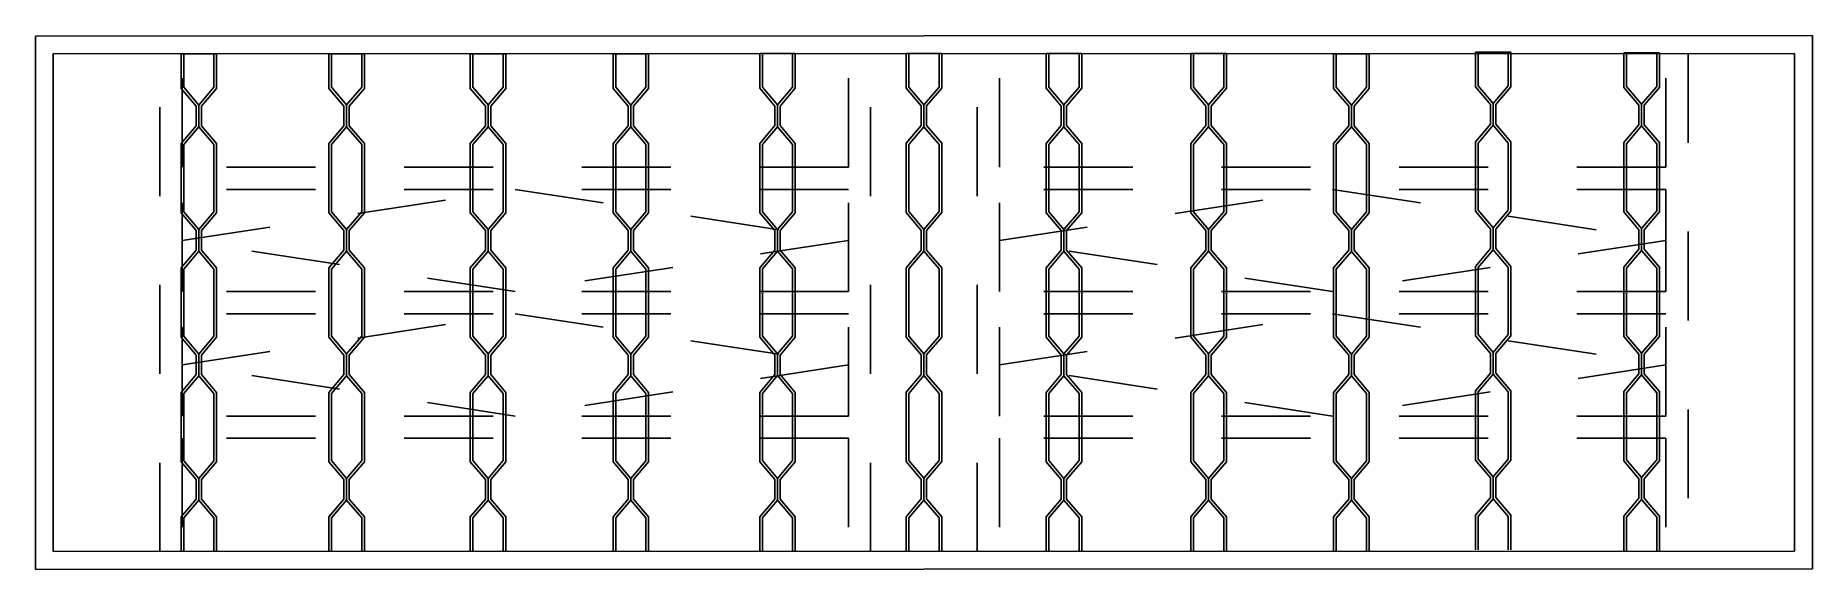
# Model space of a CAD drawing. Header units: millimetres. Extents: x 341.74 to 343.74, y 1312.05 to 1312.66.
import ezdxf

# ---------------------------------------------------------------- set-up
doc = ezdxf.new("R2010")
doc.units = ezdxf.units.MM
doc.header["$LTSCALE"] = 0.5
doc.linetypes.add('HIDDEN2', pattern=[0.1875, 0.125, -0.0625])
doc.layers.add('Gravia_Janelas', color=1, linetype='Continuous')
doc.layers.add('Gravia_Janelas_hidden2', color=1, linetype='HIDDEN2')

msp = doc.modelspace()

# ---------------------------------------------------------------- linework, layer by layer
at = {"layer": 'Gravia_Janelas', "color": 2}
for p, q in [((341.7376, 1312.6546), (343.7376, 1312.6551)), ((341.7376, 1312.0546), (341.7376, 1312.6546)), ((343.7376, 1312.6551), (343.7376, 1312.0551)), ((343.7376, 1312.0551), (341.7376, 1312.0546))]:
    msp.add_line(p, q, dxfattribs=at)
at = {"layer": 'Gravia_Janelas'}
for p, q in [((341.7576, 1312.6346), (343.7176, 1312.6351)), ((341.7576, 1312.0746), (341.7576, 1312.6346)), ((341.9014, 1312.6347), (341.9414, 1312.6347)), ((341.9014, 1312.6347), (341.9014, 1312.5957)), ((341.9044, 1312.6347), (341.9044, 1312.5969)), ((341.9384, 1312.6347), (341.9384, 1312.5969)), ((341.9414, 1312.6347), (341.9414, 1312.5957)), ((342.0678, 1312.6347), (342.1078, 1312.6347)), ((342.0678, 1312.6347), (342.0678, 1312.5957)), ((342.0708, 1312.6347), (342.0708, 1312.597)), ((342.1048, 1312.6347), (342.1048, 1312.597)), ((342.1078, 1312.6347), (342.1078, 1312.5957)), ((342.227, 1312.6347), (342.267, 1312.6347)), ((342.227, 1312.6347), (342.227, 1312.5957)), ((342.23, 1312.6347), (342.23, 1312.597)), ((342.264, 1312.6347), (342.264, 1312.597)), ((342.267, 1312.6347), (342.267, 1312.5957)), ((342.3877, 1312.6347), (342.4277, 1312.6347)), ((342.3877, 1312.6347), (342.3877, 1312.5957)), ((342.3907, 1312.6347), (342.3907, 1312.5969)), ((342.4247, 1312.6347), (342.4247, 1312.5969)), ((342.4277, 1312.6347), (342.4277, 1312.5957)), ((342.5527, 1312.6348), (342.5927, 1312.6348)), ((342.5527, 1312.6348), (342.5527, 1312.5958)), ((342.5557, 1312.6348), (342.5557, 1312.597)), ((342.5897, 1312.6348), (342.5897, 1312.597)), ((342.5927, 1312.6348), (342.5927, 1312.5958)), ((342.7176, 1312.6349), (342.7576, 1312.6349)), ((342.7176, 1312.6349), (342.7176, 1312.5959)), ((342.7206, 1312.6349), (342.7206, 1312.5971)), ((342.7546, 1312.6349), (342.7546, 1312.5971)), ((342.7576, 1312.6349), (342.7576, 1312.5959)), ((342.8752, 1312.6348), (342.9152, 1312.6348)), ((342.8752, 1312.6348), (342.8752, 1312.5958)), ((342.8782, 1312.6348), (342.8782, 1312.597)), ((342.9122, 1312.6348), (342.9122, 1312.597)), ((342.9152, 1312.6348), (342.9152, 1312.5958)), ((343.038, 1312.6348), (343.078, 1312.6348)), ((343.038, 1312.6348), (343.038, 1312.5958)), ((343.041, 1312.6348), (343.041, 1312.597)), ((343.075, 1312.6348), (343.075, 1312.597)), ((343.078, 1312.6348), (343.078, 1312.5958)), ((343.1987, 1312.6347), (343.2387, 1312.6347)), ((343.1987, 1312.6347), (343.1987, 1312.5957)), ((343.2017, 1312.6347), (343.2017, 1312.5969)), ((343.2357, 1312.6347), (343.2357, 1312.5969)), ((343.2387, 1312.6347), (343.2387, 1312.5957)), ((343.3583, 1312.6365), (343.3583, 1312.5975)), ((343.3583, 1312.6365), (343.3983, 1312.6365)), ((343.3613, 1312.6365), (343.3613, 1312.5987)), ((343.3953, 1312.6365), (343.3953, 1312.5987)), ((343.3983, 1312.6365), (343.3983, 1312.5975)), ((343.5253, 1312.6357), (343.5253, 1312.5967)), ((343.5253, 1312.6357), (343.5653, 1312.6357)), ((343.5283, 1312.6357), (343.5283, 1312.5979)), ((343.5623, 1312.6357), (343.5623, 1312.5979)), ((343.5653, 1312.6357), (343.5653, 1312.5967)), ((343.7176, 1312.6351), (343.7176, 1312.0751)), ((341.9014, 1312.5957), (341.9184, 1312.5757)), ((341.9044, 1312.5969), (341.9214, 1312.5769)), ((341.9384, 1312.5969), (341.9214, 1312.5769)), ((341.9414, 1312.5957), (341.9244, 1312.5757)), ((342.0678, 1312.5957), (342.0848, 1312.5757)), ((342.0708, 1312.597), (342.0878, 1312.577)), ((342.1048, 1312.597), (342.0878, 1312.577)), ((342.1078, 1312.5957), (342.0908, 1312.5757)), ((342.227, 1312.5957), (342.244, 1312.5757)), ((342.23, 1312.597), (342.247, 1312.577)), ((342.264, 1312.597), (342.247, 1312.577)), ((342.267, 1312.5957), (342.25, 1312.5757)), ((342.3877, 1312.5957), (342.4047, 1312.5757)), ((342.3907, 1312.5969), (342.4077, 1312.5769)), ((342.4247, 1312.5969), (342.4077, 1312.5769)), ((342.4277, 1312.5957), (342.4107, 1312.5757)), ((342.5527, 1312.5958), (342.5697, 1312.5758)), ((342.5557, 1312.597), (342.5727, 1312.577)), ((342.5897, 1312.597), (342.5727, 1312.577)), ((342.5927, 1312.5958), (342.5757, 1312.5758)), ((342.7176, 1312.5959), (342.7346, 1312.5759)), ((342.7206, 1312.5971), (342.7376, 1312.5771)), ((342.7546, 1312.5971), (342.7376, 1312.5771)), ((342.7576, 1312.5959), (342.7406, 1312.5759)), ((342.8752, 1312.5958), (342.8922, 1312.5758)), ((342.8782, 1312.597), (342.8952, 1312.577)), ((342.9122, 1312.597), (342.8952, 1312.577)), ((342.9152, 1312.5958), (342.8982, 1312.5758)), ((343.038, 1312.5958), (343.055, 1312.5758)), ((343.041, 1312.597), (343.058, 1312.577)), ((343.075, 1312.597), (343.058, 1312.577)), ((343.078, 1312.5958), (343.061, 1312.5758)), ((343.1987, 1312.5957), (343.2157, 1312.5757)), ((343.2017, 1312.5969), (343.2187, 1312.5769)), ((343.2357, 1312.5969), (343.2187, 1312.5769)), ((343.2387, 1312.5957), (343.2217, 1312.5757)), ((343.3583, 1312.5975), (343.3753, 1312.5775)), ((343.3613, 1312.5987), (343.3783, 1312.5787)), ((343.3953, 1312.5987), (343.3783, 1312.5787)), ((343.3983, 1312.5975), (343.3813, 1312.5775)), ((343.5253, 1312.5967), (343.5423, 1312.5767)), ((343.5283, 1312.5979), (343.5453, 1312.5779)), ((343.5623, 1312.5979), (343.5453, 1312.5779)), ((343.5653, 1312.5967), (343.5483, 1312.5767)), ((341.9184, 1312.5757), (341.9184, 1312.5647)), ((341.9184, 1312.5647), (341.9184, 1312.5537)), ((341.9214, 1312.5769), (341.9214, 1312.5647)), ((341.9214, 1312.5769), (341.9214, 1312.5647)), ((341.9214, 1312.5647), (341.9214, 1312.5525)), ((341.9214, 1312.5647), (341.9214, 1312.5525)), ((341.9244, 1312.5757), (341.9244, 1312.5647)), ((341.9244, 1312.5647), (341.9244, 1312.5537)), ((342.0848, 1312.5757), (342.0848, 1312.5647)), ((342.0848, 1312.5647), (342.0848, 1312.5537)), ((342.0878, 1312.577), (342.0878, 1312.5647)), ((342.0878, 1312.577), (342.0878, 1312.5647)), ((342.0878, 1312.5647), (342.0878, 1312.5525)), ((342.0878, 1312.5647), (342.0878, 1312.5525)), ((342.0908, 1312.5757), (342.0908, 1312.5647)), ((342.0908, 1312.5647), (342.0908, 1312.5537)), ((342.244, 1312.5757), (342.244, 1312.5647)), ((342.244, 1312.5647), (342.244, 1312.5537)), ((342.247, 1312.577), (342.247, 1312.5647)), ((342.247, 1312.577), (342.247, 1312.5647)), ((342.247, 1312.5647), (342.247, 1312.5525)), ((342.247, 1312.5647), (342.247, 1312.5525)), ((342.25, 1312.5757), (342.25, 1312.5647)), ((342.25, 1312.5647), (342.25, 1312.5537)), ((342.4047, 1312.5757), (342.4047, 1312.5647)), ((342.4047, 1312.5647), (342.4047, 1312.5537)), ((342.4077, 1312.5769), (342.4077, 1312.5647)), ((342.4077, 1312.5769), (342.4077, 1312.5647)), ((342.4077, 1312.5647), (342.4077, 1312.5525)), ((342.4077, 1312.5647), (342.4077, 1312.5525)), ((342.4107, 1312.5757), (342.4107, 1312.5647)), ((342.4107, 1312.5647), (342.4107, 1312.5537)), ((342.5697, 1312.5758), (342.5697, 1312.5648)), ((342.5697, 1312.5648), (342.5697, 1312.5538)), ((342.5727, 1312.577), (342.5727, 1312.5648)), ((342.5727, 1312.577), (342.5727, 1312.5648)), ((342.5727, 1312.5648), (342.5727, 1312.5526)), ((342.5727, 1312.5648), (342.5727, 1312.5526)), ((342.5757, 1312.5758), (342.5757, 1312.5648)), ((342.5757, 1312.5648), (342.5757, 1312.5538)), ((342.7346, 1312.5759), (342.7346, 1312.5649)), ((342.7346, 1312.5649), (342.7346, 1312.5539)), ((342.7376, 1312.5771), (342.7376, 1312.5649)), ((342.7376, 1312.5771), (342.7376, 1312.5649)), ((342.7376, 1312.5649), (342.7376, 1312.5526)), ((342.7376, 1312.5649), (342.7376, 1312.5526)), ((342.7406, 1312.5759), (342.7406, 1312.5649)), ((342.7406, 1312.5649), (342.7406, 1312.5539)), ((342.8922, 1312.5758), (342.8922, 1312.5648)), ((342.8922, 1312.5648), (342.8922, 1312.5538)), ((342.8952, 1312.577), (342.8952, 1312.5648)), ((342.8952, 1312.577), (342.8952, 1312.5648)), ((342.8952, 1312.5648), (342.8952, 1312.5525)), ((342.8952, 1312.5648), (342.8952, 1312.5525)), ((342.8982, 1312.5758), (342.8982, 1312.5648)), ((342.8982, 1312.5648), (342.8982, 1312.5538)), ((343.055, 1312.5758), (343.055, 1312.5648)), ((343.055, 1312.5648), (343.055, 1312.5538)), ((343.058, 1312.577), (343.058, 1312.5648)), ((343.058, 1312.577), (343.058, 1312.5648)), ((343.058, 1312.5648), (343.058, 1312.5525)), ((343.058, 1312.5648), (343.058, 1312.5525)), ((343.061, 1312.5758), (343.061, 1312.5648)), ((343.061, 1312.5648), (343.061, 1312.5538)), ((343.2157, 1312.5757), (343.2157, 1312.5647)), ((343.2157, 1312.5647), (343.2157, 1312.5537)), ((343.2187, 1312.5769), (343.2187, 1312.5647)), ((343.2187, 1312.5769), (343.2187, 1312.5647)), ((343.2187, 1312.5647), (343.2187, 1312.5524)), ((343.2187, 1312.5647), (343.2187, 1312.5524)), ((343.2217, 1312.5757), (343.2217, 1312.5647)), ((343.2217, 1312.5647), (343.2217, 1312.5537)), ((343.3753, 1312.5775), (343.3753, 1312.5665)), ((343.3753, 1312.5665), (343.3753, 1312.5555)), ((343.3783, 1312.5787), (343.3783, 1312.5665)), ((343.3783, 1312.5787), (343.3783, 1312.5665)), ((343.3783, 1312.5665), (343.3783, 1312.5542)), ((343.3783, 1312.5665), (343.3783, 1312.5542)), ((343.3813, 1312.5775), (343.3813, 1312.5665)), ((343.3813, 1312.5665), (343.3813, 1312.5555)), ((343.5423, 1312.5767), (343.5423, 1312.5657)), ((343.5423, 1312.5657), (343.5423, 1312.5547)), ((343.5453, 1312.5779), (343.5453, 1312.5657)), ((343.5453, 1312.5779), (343.5453, 1312.5657)), ((343.5453, 1312.5657), (343.5453, 1312.5534)), ((343.5453, 1312.5657), (343.5453, 1312.5534)), ((343.5483, 1312.5767), (343.5483, 1312.5657)), ((343.5483, 1312.5657), (343.5483, 1312.5547)), ((341.9014, 1312.5337), (341.9184, 1312.5537)), ((341.9044, 1312.5325), (341.9214, 1312.5525)), ((341.9384, 1312.5325), (341.9214, 1312.5525)), ((341.9414, 1312.5337), (341.9244, 1312.5537)), ((342.0678, 1312.5337), (342.0848, 1312.5537)), ((342.0708, 1312.5325), (342.0878, 1312.5525)), ((342.1048, 1312.5325), (342.0878, 1312.5525)), ((342.1078, 1312.5337), (342.0908, 1312.5537)), ((342.227, 1312.5337), (342.244, 1312.5537)), ((342.23, 1312.5325), (342.247, 1312.5525)), ((342.264, 1312.5325), (342.247, 1312.5525)), ((342.267, 1312.5337), (342.25, 1312.5537)), ((342.3877, 1312.5337), (342.4047, 1312.5537)), ((342.3907, 1312.5325), (342.4077, 1312.5525)), ((342.4247, 1312.5325), (342.4077, 1312.5525)), ((342.4277, 1312.5337), (342.4107, 1312.5537)), ((342.5527, 1312.5338), (342.5697, 1312.5538)), ((342.5557, 1312.5326), (342.5727, 1312.5526)), ((342.5897, 1312.5326), (342.5727, 1312.5526)), ((342.5927, 1312.5338), (342.5757, 1312.5538)), ((342.7176, 1312.5339), (342.7346, 1312.5539)), ((342.7206, 1312.5326), (342.7376, 1312.5526)), ((342.7546, 1312.5326), (342.7376, 1312.5526)), ((342.7576, 1312.5339), (342.7406, 1312.5539)), ((342.8752, 1312.5338), (342.8922, 1312.5538)), ((342.8782, 1312.5325), (342.8952, 1312.5525)), ((342.9122, 1312.5325), (342.8952, 1312.5525)), ((342.9152, 1312.5338), (342.8982, 1312.5538)), ((343.038, 1312.5338), (343.055, 1312.5538)), ((343.041, 1312.5325), (343.058, 1312.5525)), ((343.075, 1312.5325), (343.058, 1312.5525)), ((343.078, 1312.5338), (343.061, 1312.5538)), ((343.1987, 1312.5337), (343.2157, 1312.5537)), ((343.2017, 1312.5324), (343.2187, 1312.5524)), ((343.2357, 1312.5324), (343.2187, 1312.5524)), ((343.2387, 1312.5337), (343.2217, 1312.5537)), ((343.3583, 1312.5355), (343.3753, 1312.5555)), ((343.3613, 1312.5342), (343.3783, 1312.5542)), ((343.3953, 1312.5342), (343.3783, 1312.5542)), ((343.3983, 1312.5355), (343.3813, 1312.5555)), ((343.5253, 1312.5347), (343.5423, 1312.5547)), ((343.5283, 1312.5334), (343.5453, 1312.5534)), ((343.5623, 1312.5334), (343.5453, 1312.5534)), ((343.5653, 1312.5347), (343.5483, 1312.5547)), ((341.9014, 1312.5337), (341.9014, 1312.4557)), ((341.9044, 1312.5325), (341.9044, 1312.4569)), ((341.9384, 1312.5325), (341.9384, 1312.4569)), ((341.9414, 1312.5337), (341.9414, 1312.4557)), ((342.0678, 1312.5337), (342.0678, 1312.4557)), ((342.0708, 1312.5325), (342.0708, 1312.457)), ((342.1048, 1312.5325), (342.1048, 1312.457)), ((342.1078, 1312.5337), (342.1078, 1312.4557)), ((342.227, 1312.5337), (342.227, 1312.4557)), ((342.23, 1312.5325), (342.23, 1312.457)), ((342.264, 1312.5325), (342.264, 1312.457)), ((342.267, 1312.5337), (342.267, 1312.4557)), ((342.3877, 1312.5337), (342.3877, 1312.4557)), ((342.3907, 1312.5325), (342.3907, 1312.4569)), ((342.4247, 1312.5325), (342.4247, 1312.4569)), ((342.4277, 1312.5337), (342.4277, 1312.4557)), ((342.5527, 1312.5338), (342.5527, 1312.4558)), ((342.5557, 1312.5326), (342.5557, 1312.457)), ((342.5897, 1312.5326), (342.5897, 1312.457)), ((342.5927, 1312.5338), (342.5927, 1312.4558)), ((342.7176, 1312.5339), (342.7176, 1312.4559)), ((342.7206, 1312.5326), (342.7206, 1312.4571)), ((342.7546, 1312.5326), (342.7546, 1312.4571)), ((342.7576, 1312.5339), (342.7576, 1312.4559)), ((342.8752, 1312.5338), (342.8752, 1312.4558)), ((342.8782, 1312.5325), (342.8782, 1312.457)), ((342.9122, 1312.5325), (342.9122, 1312.457)), ((342.9152, 1312.5338), (342.9152, 1312.4558)), ((343.038, 1312.5338), (343.038, 1312.4558)), ((343.041, 1312.5325), (343.041, 1312.457)), ((343.075, 1312.5325), (343.075, 1312.457)), ((343.078, 1312.5338), (343.078, 1312.4558)), ((343.1987, 1312.5337), (343.1987, 1312.4557)), ((343.2017, 1312.5324), (343.2017, 1312.4569)), ((343.2357, 1312.5324), (343.2357, 1312.4569)), ((343.2387, 1312.5337), (343.2387, 1312.4557)), ((343.3583, 1312.5355), (343.3583, 1312.4575)), ((343.3613, 1312.5342), (343.3613, 1312.4587)), ((343.3953, 1312.5342), (343.3953, 1312.4587)), ((343.3983, 1312.5355), (343.3983, 1312.4575)), ((343.5253, 1312.5347), (343.5253, 1312.4567)), ((343.5283, 1312.5334), (343.5283, 1312.4579)), ((343.5623, 1312.5334), (343.5623, 1312.4579)), ((343.5653, 1312.5347), (343.5653, 1312.4567)), ((341.9014, 1312.4557), (341.9184, 1312.4357)), ((341.9044, 1312.4569), (341.9214, 1312.4369)), ((341.9384, 1312.4569), (341.9214, 1312.4369)), ((341.9414, 1312.4557), (341.9244, 1312.4357)), ((342.0678, 1312.4557), (342.0848, 1312.4357)), ((342.0708, 1312.457), (342.0878, 1312.437)), ((342.1048, 1312.457), (342.0878, 1312.437)), ((342.1078, 1312.4557), (342.0908, 1312.4357)), ((342.227, 1312.4557), (342.244, 1312.4357)), ((342.23, 1312.457), (342.247, 1312.437)), ((342.264, 1312.457), (342.247, 1312.437)), ((342.267, 1312.4557), (342.25, 1312.4357)), ((342.3877, 1312.4557), (342.4047, 1312.4357)), ((342.3907, 1312.4569), (342.4077, 1312.4369)), ((342.4247, 1312.4569), (342.4077, 1312.4369)), ((342.4277, 1312.4557), (342.4107, 1312.4357)), ((342.5527, 1312.4558), (342.5697, 1312.4358)), ((342.5557, 1312.457), (342.5727, 1312.437)), ((342.5897, 1312.457), (342.5727, 1312.437)), ((342.5927, 1312.4558), (342.5757, 1312.4358)), ((342.7176, 1312.4559), (342.7346, 1312.4359)), ((342.7206, 1312.4571), (342.7376, 1312.4371)), ((342.7546, 1312.4571), (342.7376, 1312.4371)), ((342.7576, 1312.4559), (342.7406, 1312.4359)), ((342.8752, 1312.4558), (342.8922, 1312.4358)), ((342.8782, 1312.457), (342.8952, 1312.437)), ((342.9122, 1312.457), (342.8952, 1312.437)), ((342.9152, 1312.4558), (342.8982, 1312.4358)), ((343.038, 1312.4558), (343.055, 1312.4358)), ((343.041, 1312.457), (343.058, 1312.437)), ((343.075, 1312.457), (343.058, 1312.437)), ((343.078, 1312.4558), (343.061, 1312.4358)), ((343.1987, 1312.4557), (343.2157, 1312.4357)), ((343.2017, 1312.4569), (343.2187, 1312.4369)), ((343.2357, 1312.4569), (343.2187, 1312.4369)), ((343.2387, 1312.4557), (343.2217, 1312.4357)), ((343.3583, 1312.4575), (343.3753, 1312.4375)), ((343.3613, 1312.4587), (343.3783, 1312.4387)), ((343.3953, 1312.4587), (343.3783, 1312.4387)), ((343.3983, 1312.4575), (343.3813, 1312.4375)), ((343.5253, 1312.4567), (343.5423, 1312.4367)), ((343.5283, 1312.4579), (343.5453, 1312.4379)), ((343.5623, 1312.4579), (343.5453, 1312.4379)), ((343.5653, 1312.4567), (343.5483, 1312.4367)), ((341.9184, 1312.4357), (341.9184, 1312.4247)), ((341.9184, 1312.4247), (341.9184, 1312.4137)), ((341.9214, 1312.4369), (341.9214, 1312.4247)), ((341.9214, 1312.4369), (341.9214, 1312.4247)), ((341.9214, 1312.4247), (341.9214, 1312.4125)), ((341.9214, 1312.4247), (341.9214, 1312.4125)), ((341.9244, 1312.4357), (341.9244, 1312.4247)), ((341.9244, 1312.4247), (341.9244, 1312.4137)), ((342.0848, 1312.4357), (342.0848, 1312.4247)), ((342.0848, 1312.4247), (342.0848, 1312.4137)), ((342.0878, 1312.437), (342.0878, 1312.4247)), ((342.0878, 1312.437), (342.0878, 1312.4247)), ((342.0878, 1312.4247), (342.0878, 1312.4125)), ((342.0878, 1312.4247), (342.0878, 1312.4125)), ((342.0908, 1312.4357), (342.0908, 1312.4247)), ((342.0908, 1312.4247), (342.0908, 1312.4137)), ((342.244, 1312.4357), (342.244, 1312.4247)), ((342.244, 1312.4247), (342.244, 1312.4137)), ((342.247, 1312.437), (342.247, 1312.4247)), ((342.247, 1312.437), (342.247, 1312.4247)), ((342.247, 1312.4247), (342.247, 1312.4125)), ((342.247, 1312.4247), (342.247, 1312.4125)), ((342.25, 1312.4357), (342.25, 1312.4247)), ((342.25, 1312.4247), (342.25, 1312.4137)), ((342.4047, 1312.4357), (342.4047, 1312.4247)), ((342.4047, 1312.4247), (342.4047, 1312.4137)), ((342.4077, 1312.4369), (342.4077, 1312.4247)), ((342.4077, 1312.4369), (342.4077, 1312.4247)), ((342.4077, 1312.4247), (342.4077, 1312.4125)), ((342.4077, 1312.4247), (342.4077, 1312.4125)), ((342.4107, 1312.4357), (342.4107, 1312.4247)), ((342.4107, 1312.4247), (342.4107, 1312.4137)), ((342.5697, 1312.4358), (342.5697, 1312.4248)), ((342.5697, 1312.4248), (342.5697, 1312.4138)), ((342.5727, 1312.437), (342.5727, 1312.4248)), ((342.5727, 1312.437), (342.5727, 1312.4248)), ((342.5727, 1312.4248), (342.5727, 1312.4126)), ((342.5727, 1312.4248), (342.5727, 1312.4126)), ((342.5757, 1312.4358), (342.5757, 1312.4248)), ((342.5757, 1312.4248), (342.5757, 1312.4138)), ((342.7346, 1312.4359), (342.7346, 1312.4249)), ((342.7346, 1312.4249), (342.7346, 1312.4139)), ((342.7376, 1312.4371), (342.7376, 1312.4249)), ((342.7376, 1312.4371), (342.7376, 1312.4249)), ((342.7376, 1312.4249), (342.7376, 1312.4126)), ((342.7376, 1312.4249), (342.7376, 1312.4126)), ((342.7406, 1312.4359), (342.7406, 1312.4249)), ((342.7406, 1312.4249), (342.7406, 1312.4139)), ((342.8922, 1312.4358), (342.8922, 1312.4248)), ((342.8922, 1312.4248), (342.8922, 1312.4138)), ((342.8952, 1312.437), (342.8952, 1312.4248)), ((342.8952, 1312.437), (342.8952, 1312.4248)), ((342.8952, 1312.4248), (342.8952, 1312.4125)), ((342.8952, 1312.4248), (342.8952, 1312.4125)), ((342.8982, 1312.4358), (342.8982, 1312.4248)), ((342.8982, 1312.4248), (342.8982, 1312.4138)), ((343.055, 1312.4358), (343.055, 1312.4248)), ((343.055, 1312.4248), (343.055, 1312.4138)), ((343.058, 1312.437), (343.058, 1312.4248)), ((343.058, 1312.437), (343.058, 1312.4248)), ((343.058, 1312.4248), (343.058, 1312.4125)), ((343.058, 1312.4248), (343.058, 1312.4125)), ((343.061, 1312.4358), (343.061, 1312.4248)), ((343.061, 1312.4248), (343.061, 1312.4138)), ((343.2157, 1312.4357), (343.2157, 1312.4247)), ((343.2157, 1312.4247), (343.2157, 1312.4137)), ((343.2187, 1312.4369), (343.2187, 1312.4247)), ((343.2187, 1312.4369), (343.2187, 1312.4247)), ((343.2187, 1312.4247), (343.2187, 1312.4124)), ((343.2187, 1312.4247), (343.2187, 1312.4124)), ((343.2217, 1312.4357), (343.2217, 1312.4247)), ((343.2217, 1312.4247), (343.2217, 1312.4137)), ((343.3753, 1312.4375), (343.3753, 1312.4265)), ((343.3753, 1312.4265), (343.3753, 1312.4155)), ((343.3783, 1312.4387), (343.3783, 1312.4265)), ((343.3783, 1312.4387), (343.3783, 1312.4265)), ((343.3783, 1312.4265), (343.3783, 1312.4142)), ((343.3783, 1312.4265), (343.3783, 1312.4142)), ((343.3813, 1312.4375), (343.3813, 1312.4265)), ((343.3813, 1312.4265), (343.3813, 1312.4155)), ((343.5423, 1312.4367), (343.5423, 1312.4257)), ((343.5423, 1312.4257), (343.5423, 1312.4147)), ((343.5453, 1312.4379), (343.5453, 1312.4257)), ((343.5453, 1312.4379), (343.5453, 1312.4257)), ((343.5453, 1312.4257), (343.5453, 1312.4134)), ((343.5453, 1312.4257), (343.5453, 1312.4134)), ((343.5483, 1312.4367), (343.5483, 1312.4257)), ((343.5483, 1312.4257), (343.5483, 1312.4147)), ((341.9014, 1312.3937), (341.9184, 1312.4137)), ((341.9044, 1312.3925), (341.9214, 1312.4125)), ((341.9384, 1312.3925), (341.9214, 1312.4125)), ((341.9414, 1312.3937), (341.9244, 1312.4137)), ((342.0678, 1312.3937), (342.0848, 1312.4137)), ((342.0708, 1312.3925), (342.0878, 1312.4125)), ((342.1048, 1312.3925), (342.0878, 1312.4125)), ((342.1078, 1312.3937), (342.0908, 1312.4137)), ((342.227, 1312.3937), (342.244, 1312.4137)), ((342.23, 1312.3925), (342.247, 1312.4125)), ((342.264, 1312.3925), (342.247, 1312.4125)), ((342.267, 1312.3937), (342.25, 1312.4137)), ((342.3877, 1312.3937), (342.4047, 1312.4137)), ((342.3907, 1312.3925), (342.4077, 1312.4125)), ((342.4247, 1312.3925), (342.4077, 1312.4125)), ((342.4277, 1312.3937), (342.4107, 1312.4137)), ((342.5527, 1312.3938), (342.5697, 1312.4138)), ((342.5557, 1312.3926), (342.5727, 1312.4126)), ((342.5897, 1312.3926), (342.5727, 1312.4126)), ((342.5927, 1312.3938), (342.5757, 1312.4138)), ((342.7176, 1312.3939), (342.7346, 1312.4139)), ((342.7206, 1312.3926), (342.7376, 1312.4126)), ((342.7546, 1312.3926), (342.7376, 1312.4126)), ((342.7576, 1312.3939), (342.7406, 1312.4139)), ((342.8752, 1312.3938), (342.8922, 1312.4138)), ((342.8782, 1312.3925), (342.8952, 1312.4125)), ((342.9122, 1312.3925), (342.8952, 1312.4125)), ((342.9152, 1312.3938), (342.8982, 1312.4138)), ((343.038, 1312.3938), (343.055, 1312.4138)), ((343.041, 1312.3925), (343.058, 1312.4125)), ((343.075, 1312.3925), (343.058, 1312.4125)), ((343.078, 1312.3938), (343.061, 1312.4138)), ((343.1987, 1312.3937), (343.2157, 1312.4137)), ((343.2017, 1312.3924), (343.2187, 1312.4124)), ((343.2357, 1312.3924), (343.2187, 1312.4124)), ((343.2387, 1312.3937), (343.2217, 1312.4137)), ((343.3583, 1312.3955), (343.3753, 1312.4155)), ((343.3613, 1312.3942), (343.3783, 1312.4142)), ((343.3953, 1312.3942), (343.3783, 1312.4142)), ((343.3983, 1312.3955), (343.3813, 1312.4155)), ((343.5253, 1312.3947), (343.5423, 1312.4147)), ((343.5283, 1312.3934), (343.5453, 1312.4134)), ((343.5623, 1312.3934), (343.5453, 1312.4134)), ((343.5653, 1312.3947), (343.5483, 1312.4147)), ((341.9014, 1312.3937), (341.9014, 1312.3747)), ((341.9044, 1312.3925), (341.9044, 1312.3747)), ((341.9384, 1312.3925), (341.9384, 1312.3747)), ((341.9414, 1312.3937), (341.9414, 1312.3747)), ((342.0678, 1312.3937), (342.0678, 1312.3747)), ((342.0708, 1312.3925), (342.0708, 1312.3747)), ((342.1048, 1312.3925), (342.1048, 1312.3747)), ((342.1078, 1312.3937), (342.1078, 1312.3747)), ((342.227, 1312.3937), (342.227, 1312.3747)), ((342.23, 1312.3925), (342.23, 1312.3747)), ((342.264, 1312.3925), (342.264, 1312.3747)), ((342.267, 1312.3937), (342.267, 1312.3747)), ((342.3877, 1312.3937), (342.3877, 1312.3747)), ((342.3907, 1312.3925), (342.3907, 1312.3747)), ((342.4247, 1312.3925), (342.4247, 1312.3747)), ((342.4277, 1312.3937), (342.4277, 1312.3747)), ((342.5527, 1312.3938), (342.5527, 1312.3748)), ((342.5557, 1312.3926), (342.5557, 1312.3748)), ((342.5897, 1312.3926), (342.5897, 1312.3748)), ((342.5927, 1312.3938), (342.5927, 1312.3748)), ((342.7176, 1312.3939), (342.7176, 1312.3749)), ((342.7206, 1312.3926), (342.7206, 1312.3749)), ((342.7546, 1312.3926), (342.7546, 1312.3749)), ((342.7576, 1312.3939), (342.7576, 1312.3749)), ((342.8752, 1312.3938), (342.8752, 1312.3748)), ((342.8782, 1312.3925), (342.8782, 1312.3748)), ((342.9122, 1312.3925), (342.9122, 1312.3748)), ((342.9152, 1312.3938), (342.9152, 1312.3748)), ((343.038, 1312.3938), (343.038, 1312.3748)), ((343.041, 1312.3925), (343.041, 1312.3748)), ((343.075, 1312.3925), (343.075, 1312.3748)), ((343.078, 1312.3938), (343.078, 1312.3748)), ((343.1987, 1312.3937), (343.1987, 1312.3747)), ((343.2017, 1312.3924), (343.2017, 1312.3747)), ((343.2357, 1312.3924), (343.2357, 1312.3747)), ((343.2387, 1312.3937), (343.2387, 1312.3747)), ((343.3583, 1312.3955), (343.3583, 1312.3765)), ((343.3613, 1312.3942), (343.3613, 1312.3765)), ((343.3953, 1312.3942), (343.3953, 1312.3765)), ((343.3983, 1312.3955), (343.3983, 1312.3765)), ((343.5253, 1312.3947), (343.5253, 1312.3757)), ((343.5283, 1312.3934), (343.5283, 1312.3757)), ((343.5623, 1312.3934), (343.5623, 1312.3757)), ((343.5653, 1312.3947), (343.5653, 1312.3757)), ((341.9014, 1312.3747), (341.9014, 1312.3347)), ((341.9044, 1312.3747), (341.9044, 1312.3347)), ((341.9384, 1312.3747), (341.9384, 1312.3347)), ((341.9414, 1312.3747), (341.9414, 1312.3347)), ((342.0678, 1312.3747), (342.0678, 1312.3347)), ((342.0708, 1312.3747), (342.0708, 1312.3347)), ((342.1048, 1312.3747), (342.1048, 1312.3347)), ((342.1078, 1312.3747), (342.1078, 1312.3347)), ((342.227, 1312.3747), (342.227, 1312.3347)), ((342.23, 1312.3747), (342.23, 1312.3347)), ((342.264, 1312.3747), (342.264, 1312.3347)), ((342.267, 1312.3747), (342.267, 1312.3347)), ((342.3877, 1312.3747), (342.3877, 1312.3347)), ((342.3907, 1312.3747), (342.3907, 1312.3347)), ((342.4247, 1312.3747), (342.4247, 1312.3347)), ((342.4277, 1312.3747), (342.4277, 1312.3347)), ((342.5527, 1312.3748), (342.5527, 1312.3348)), ((342.5557, 1312.3748), (342.5557, 1312.3348)), ((342.5897, 1312.3748), (342.5897, 1312.3348)), ((342.5927, 1312.3748), (342.5927, 1312.3348)), ((342.7176, 1312.3749), (342.7176, 1312.3349)), ((342.7206, 1312.3749), (342.7206, 1312.3349)), ((342.7546, 1312.3749), (342.7546, 1312.3349)), ((342.7576, 1312.3749), (342.7576, 1312.3349)), ((342.8752, 1312.3748), (342.8752, 1312.3348)), ((342.8782, 1312.3748), (342.8782, 1312.3348)), ((342.9122, 1312.3748), (342.9122, 1312.3348)), ((342.9152, 1312.3748), (342.9152, 1312.3348)), ((343.038, 1312.3748), (343.038, 1312.3348)), ((343.041, 1312.3748), (343.041, 1312.3348)), ((343.075, 1312.3748), (343.075, 1312.3348)), ((343.078, 1312.3748), (343.078, 1312.3348)), ((343.1987, 1312.3747), (343.1987, 1312.3347)), ((343.2017, 1312.3747), (343.2017, 1312.3347)), ((343.2357, 1312.3747), (343.2357, 1312.3347)), ((343.2387, 1312.3747), (343.2387, 1312.3347)), ((343.3583, 1312.3765), (343.3583, 1312.3365)), ((343.3613, 1312.3765), (343.3613, 1312.3365)), ((343.3953, 1312.3765), (343.3953, 1312.3365)), ((343.3983, 1312.3765), (343.3983, 1312.3365)), ((343.5253, 1312.3757), (343.5253, 1312.3357)), ((343.5283, 1312.3757), (343.5283, 1312.3357)), ((343.5623, 1312.3757), (343.5623, 1312.3357)), ((343.5653, 1312.3757), (343.5653, 1312.3357)), ((341.9014, 1312.3347), (341.9014, 1312.3157)), ((341.9044, 1312.3347), (341.9044, 1312.3169)), ((341.9384, 1312.3347), (341.9384, 1312.3169)), ((341.9414, 1312.3347), (341.9414, 1312.3157)), ((342.0678, 1312.3347), (342.0678, 1312.3157)), ((342.0708, 1312.3347), (342.0708, 1312.317)), ((342.1048, 1312.3347), (342.1048, 1312.317)), ((342.1078, 1312.3347), (342.1078, 1312.3157)), ((342.227, 1312.3347), (342.227, 1312.3157)), ((342.23, 1312.3347), (342.23, 1312.317)), ((342.264, 1312.3347), (342.264, 1312.317)), ((342.267, 1312.3347), (342.267, 1312.3157)), ((342.3877, 1312.3347), (342.3877, 1312.3157)), ((342.3907, 1312.3347), (342.3907, 1312.3169)), ((342.4247, 1312.3347), (342.4247, 1312.3169)), ((342.4277, 1312.3347), (342.4277, 1312.3157)), ((342.5527, 1312.3348), (342.5527, 1312.3158)), ((342.5557, 1312.3348), (342.5557, 1312.317)), ((342.5897, 1312.3348), (342.5897, 1312.317)), ((342.5927, 1312.3348), (342.5927, 1312.3158)), ((342.7176, 1312.3349), (342.7176, 1312.3159)), ((342.7206, 1312.3349), (342.7206, 1312.3171)), ((342.7546, 1312.3349), (342.7546, 1312.3171)), ((342.7576, 1312.3349), (342.7576, 1312.3159)), ((342.8752, 1312.3348), (342.8752, 1312.3158)), ((342.8782, 1312.3348), (342.8782, 1312.317)), ((342.9122, 1312.3348), (342.9122, 1312.317)), ((342.9152, 1312.3348), (342.9152, 1312.3158)), ((343.038, 1312.3348), (343.038, 1312.3158)), ((343.041, 1312.3348), (343.041, 1312.317)), ((343.075, 1312.3348), (343.075, 1312.317)), ((343.078, 1312.3348), (343.078, 1312.3158)), ((343.1987, 1312.3347), (343.1987, 1312.3157)), ((343.2017, 1312.3347), (343.2017, 1312.3169)), ((343.2357, 1312.3347), (343.2357, 1312.3169)), ((343.2387, 1312.3347), (343.2387, 1312.3157)), ((343.3583, 1312.3365), (343.3583, 1312.3175)), ((343.3613, 1312.3365), (343.3613, 1312.3187)), ((343.3953, 1312.3365), (343.3953, 1312.3187)), ((343.3983, 1312.3365), (343.3983, 1312.3175)), ((343.5253, 1312.3357), (343.5253, 1312.3167)), ((343.5283, 1312.3357), (343.5283, 1312.3179)), ((343.5623, 1312.3357), (343.5623, 1312.3179)), ((343.5653, 1312.3357), (343.5653, 1312.3167)), ((341.9014, 1312.3157), (341.9184, 1312.2957)), ((341.9044, 1312.3169), (341.9214, 1312.2969)), ((341.9384, 1312.3169), (341.9214, 1312.2969)), ((341.9414, 1312.3157), (341.9244, 1312.2957)), ((342.0678, 1312.3157), (342.0848, 1312.2957)), ((342.0708, 1312.317), (342.0878, 1312.297)), ((342.1048, 1312.317), (342.0878, 1312.297)), ((342.1078, 1312.3157), (342.0908, 1312.2957)), ((342.227, 1312.3157), (342.244, 1312.2957)), ((342.23, 1312.317), (342.247, 1312.297)), ((342.264, 1312.317), (342.247, 1312.297)), ((342.267, 1312.3157), (342.25, 1312.2957)), ((342.3877, 1312.3157), (342.4047, 1312.2957)), ((342.3907, 1312.3169), (342.4077, 1312.2969)), ((342.4247, 1312.3169), (342.4077, 1312.2969)), ((342.4277, 1312.3157), (342.4107, 1312.2957)), ((342.5527, 1312.3158), (342.5697, 1312.2958)), ((342.5557, 1312.317), (342.5727, 1312.297)), ((342.5897, 1312.317), (342.5727, 1312.297)), ((342.5927, 1312.3158), (342.5757, 1312.2958)), ((342.7176, 1312.3159), (342.7346, 1312.2959)), ((342.7206, 1312.3171), (342.7376, 1312.2971)), ((342.7546, 1312.3171), (342.7376, 1312.2971)), ((342.7576, 1312.3159), (342.7406, 1312.2959)), ((342.8752, 1312.3158), (342.8922, 1312.2958)), ((342.8782, 1312.317), (342.8952, 1312.297)), ((342.9122, 1312.317), (342.8952, 1312.297)), ((342.9152, 1312.3158), (342.8982, 1312.2958)), ((343.038, 1312.3158), (343.055, 1312.2958)), ((343.041, 1312.317), (343.058, 1312.297)), ((343.075, 1312.317), (343.058, 1312.297)), ((343.078, 1312.3158), (343.061, 1312.2958)), ((343.1987, 1312.3157), (343.2157, 1312.2957)), ((343.2017, 1312.3169), (343.2187, 1312.2969)), ((343.2357, 1312.3169), (343.2187, 1312.2969)), ((343.2387, 1312.3157), (343.2217, 1312.2957)), ((343.3583, 1312.3175), (343.3753, 1312.2975)), ((343.3613, 1312.3187), (343.3783, 1312.2987)), ((343.3953, 1312.3187), (343.3783, 1312.2987)), ((343.3983, 1312.3175), (343.3813, 1312.2975)), ((343.5253, 1312.3167), (343.5423, 1312.2967)), ((343.5283, 1312.3179), (343.5453, 1312.2979)), ((343.5623, 1312.3179), (343.5453, 1312.2979)), ((343.5653, 1312.3167), (343.5483, 1312.2967)), ((341.9184, 1312.2957), (341.9184, 1312.2847)), ((341.9184, 1312.2847), (341.9184, 1312.2737)), ((341.9214, 1312.2969), (341.9214, 1312.2847)), ((341.9214, 1312.2969), (341.9214, 1312.2847)), ((341.9214, 1312.2847), (341.9214, 1312.2725)), ((341.9214, 1312.2847), (341.9214, 1312.2725)), ((341.9244, 1312.2957), (341.9244, 1312.2847)), ((341.9244, 1312.2847), (341.9244, 1312.2737)), ((342.0848, 1312.2957), (342.0848, 1312.2847)), ((342.0848, 1312.2847), (342.0848, 1312.2737)), ((342.0878, 1312.297), (342.0878, 1312.2847)), ((342.0878, 1312.297), (342.0878, 1312.2847)), ((342.0878, 1312.2847), (342.0878, 1312.2725)), ((342.0878, 1312.2847), (342.0878, 1312.2725)), ((342.0908, 1312.2957), (342.0908, 1312.2847)), ((342.0908, 1312.2847), (342.0908, 1312.2737)), ((342.244, 1312.2957), (342.244, 1312.2847)), ((342.244, 1312.2847), (342.244, 1312.2737)), ((342.247, 1312.297), (342.247, 1312.2847)), ((342.247, 1312.297), (342.247, 1312.2847)), ((342.247, 1312.2847), (342.247, 1312.2725)), ((342.247, 1312.2847), (342.247, 1312.2725)), ((342.25, 1312.2957), (342.25, 1312.2847)), ((342.25, 1312.2847), (342.25, 1312.2737)), ((342.4047, 1312.2957), (342.4047, 1312.2847)), ((342.4047, 1312.2847), (342.4047, 1312.2737)), ((342.4077, 1312.2969), (342.4077, 1312.2847)), ((342.4077, 1312.2969), (342.4077, 1312.2847)), ((342.4077, 1312.2847), (342.4077, 1312.2725)), ((342.4077, 1312.2847), (342.4077, 1312.2725)), ((342.4107, 1312.2957), (342.4107, 1312.2847)), ((342.4107, 1312.2847), (342.4107, 1312.2737)), ((342.5697, 1312.2958), (342.5697, 1312.2848)), ((342.5697, 1312.2848), (342.5697, 1312.2738)), ((342.5727, 1312.297), (342.5727, 1312.2848)), ((342.5727, 1312.297), (342.5727, 1312.2848)), ((342.5727, 1312.2848), (342.5727, 1312.2726)), ((342.5727, 1312.2848), (342.5727, 1312.2726)), ((342.5757, 1312.2958), (342.5757, 1312.2848)), ((342.5757, 1312.2848), (342.5757, 1312.2738)), ((342.7346, 1312.2959), (342.7346, 1312.2849)), ((342.7346, 1312.2849), (342.7346, 1312.2739)), ((342.7376, 1312.2971), (342.7376, 1312.2849)), ((342.7376, 1312.2971), (342.7376, 1312.2849)), ((342.7376, 1312.2849), (342.7376, 1312.2726)), ((342.7376, 1312.2849), (342.7376, 1312.2726)), ((342.7406, 1312.2959), (342.7406, 1312.2849)), ((342.7406, 1312.2849), (342.7406, 1312.2739)), ((342.8922, 1312.2958), (342.8922, 1312.2848)), ((342.8922, 1312.2848), (342.8922, 1312.2738)), ((342.8952, 1312.297), (342.8952, 1312.2848)), ((342.8952, 1312.297), (342.8952, 1312.2848)), ((342.8952, 1312.2848), (342.8952, 1312.2725)), ((342.8952, 1312.2848), (342.8952, 1312.2725)), ((342.8982, 1312.2958), (342.8982, 1312.2848)), ((342.8982, 1312.2848), (342.8982, 1312.2738)), ((343.055, 1312.2958), (343.055, 1312.2848)), ((343.055, 1312.2848), (343.055, 1312.2738)), ((343.058, 1312.297), (343.058, 1312.2848)), ((343.058, 1312.297), (343.058, 1312.2848)), ((343.058, 1312.2848), (343.058, 1312.2725)), ((343.058, 1312.2848), (343.058, 1312.2725)), ((343.061, 1312.2958), (343.061, 1312.2848)), ((343.061, 1312.2848), (343.061, 1312.2738)), ((343.2157, 1312.2957), (343.2157, 1312.2847)), ((343.2157, 1312.2847), (343.2157, 1312.2737)), ((343.2187, 1312.2969), (343.2187, 1312.2847)), ((343.2187, 1312.2969), (343.2187, 1312.2847)), ((343.2187, 1312.2847), (343.2187, 1312.2724)), ((343.2187, 1312.2847), (343.2187, 1312.2724)), ((343.2217, 1312.2957), (343.2217, 1312.2847)), ((343.2217, 1312.2847), (343.2217, 1312.2737)), ((343.3753, 1312.2975), (343.3753, 1312.2865)), ((343.3753, 1312.2865), (343.3753, 1312.2755)), ((343.3783, 1312.2987), (343.3783, 1312.2865)), ((343.3783, 1312.2987), (343.3783, 1312.2865)), ((343.3783, 1312.2865), (343.3783, 1312.2742)), ((343.3783, 1312.2865), (343.3783, 1312.2742)), ((343.3813, 1312.2975), (343.3813, 1312.2865)), ((343.3813, 1312.2865), (343.3813, 1312.2755)), ((343.5423, 1312.2967), (343.5423, 1312.2857)), ((343.5423, 1312.2857), (343.5423, 1312.2747)), ((343.5453, 1312.2979), (343.5453, 1312.2857)), ((343.5453, 1312.2979), (343.5453, 1312.2857)), ((343.5453, 1312.2857), (343.5453, 1312.2734)), ((343.5453, 1312.2857), (343.5453, 1312.2734)), ((343.5483, 1312.2967), (343.5483, 1312.2857)), ((343.5483, 1312.2857), (343.5483, 1312.2747)), ((341.9014, 1312.2537), (341.9184, 1312.2737)), ((341.9044, 1312.2525), (341.9214, 1312.2725)), ((341.9384, 1312.2525), (341.9214, 1312.2725)), ((341.9414, 1312.2537), (341.9244, 1312.2737)), ((342.0678, 1312.2537), (342.0848, 1312.2737)), ((342.0708, 1312.2525), (342.0878, 1312.2725)), ((342.1048, 1312.2525), (342.0878, 1312.2725)), ((342.1078, 1312.2537), (342.0908, 1312.2737)), ((342.227, 1312.2537), (342.244, 1312.2737)), ((342.23, 1312.2525), (342.247, 1312.2725)), ((342.264, 1312.2525), (342.247, 1312.2725)), ((342.267, 1312.2537), (342.25, 1312.2737)), ((342.3877, 1312.2537), (342.4047, 1312.2737)), ((342.3907, 1312.2525), (342.4077, 1312.2725)), ((342.4247, 1312.2525), (342.4077, 1312.2725)), ((342.4277, 1312.2537), (342.4107, 1312.2737)), ((342.5527, 1312.2538), (342.5697, 1312.2738)), ((342.5557, 1312.2526), (342.5727, 1312.2726)), ((342.5897, 1312.2526), (342.5727, 1312.2726)), ((342.5927, 1312.2538), (342.5757, 1312.2738)), ((342.7176, 1312.2539), (342.7346, 1312.2739)), ((342.7206, 1312.2526), (342.7376, 1312.2726)), ((342.7546, 1312.2526), (342.7376, 1312.2726)), ((342.7576, 1312.2539), (342.7406, 1312.2739)), ((342.8752, 1312.2538), (342.8922, 1312.2738)), ((342.8782, 1312.2525), (342.8952, 1312.2725)), ((342.9122, 1312.2525), (342.8952, 1312.2725)), ((342.9152, 1312.2538), (342.8982, 1312.2738)), ((343.038, 1312.2538), (343.055, 1312.2738)), ((343.041, 1312.2525), (343.058, 1312.2725)), ((343.075, 1312.2525), (343.058, 1312.2725)), ((343.078, 1312.2538), (343.061, 1312.2738)), ((343.1987, 1312.2537), (343.2157, 1312.2737)), ((343.2017, 1312.2524), (343.2187, 1312.2724)), ((343.2357, 1312.2524), (343.2187, 1312.2724)), ((343.2387, 1312.2537), (343.2217, 1312.2737)), ((343.3583, 1312.2555), (343.3753, 1312.2755)), ((343.3613, 1312.2542), (343.3783, 1312.2742)), ((343.3953, 1312.2542), (343.3783, 1312.2742)), ((343.3983, 1312.2555), (343.3813, 1312.2755)), ((343.5253, 1312.2547), (343.5423, 1312.2747)), ((343.5283, 1312.2534), (343.5453, 1312.2734)), ((343.5623, 1312.2534), (343.5453, 1312.2734)), ((343.5653, 1312.2547), (343.5483, 1312.2747)), ((341.9014, 1312.2537), (341.9014, 1312.1757)), ((341.9044, 1312.2525), (341.9044, 1312.1769)), ((341.9384, 1312.2525), (341.9384, 1312.1769)), ((341.9414, 1312.2537), (341.9414, 1312.1757)), ((342.0678, 1312.2537), (342.0678, 1312.1757)), ((342.0708, 1312.2525), (342.0708, 1312.177)), ((342.1048, 1312.2525), (342.1048, 1312.177)), ((342.1078, 1312.2537), (342.1078, 1312.1757)), ((342.227, 1312.2537), (342.227, 1312.1757)), ((342.23, 1312.2525), (342.23, 1312.177)), ((342.264, 1312.2525), (342.264, 1312.177)), ((342.267, 1312.2537), (342.267, 1312.1757)), ((342.3877, 1312.2537), (342.3877, 1312.1757)), ((342.3907, 1312.2525), (342.3907, 1312.1769)), ((342.4247, 1312.2525), (342.4247, 1312.1769)), ((342.4277, 1312.2537), (342.4277, 1312.1757)), ((342.5527, 1312.2538), (342.5527, 1312.1758)), ((342.5557, 1312.2526), (342.5557, 1312.177)), ((342.5897, 1312.2526), (342.5897, 1312.177)), ((342.5927, 1312.2538), (342.5927, 1312.1758)), ((342.7176, 1312.2539), (342.7176, 1312.1759)), ((342.7206, 1312.2526), (342.7206, 1312.1771)), ((342.7546, 1312.2526), (342.7546, 1312.1771)), ((342.7576, 1312.2539), (342.7576, 1312.1759)), ((342.8752, 1312.2538), (342.8752, 1312.1758)), ((342.8782, 1312.2525), (342.8782, 1312.177)), ((342.9122, 1312.2525), (342.9122, 1312.177)), ((342.9152, 1312.2538), (342.9152, 1312.1758)), ((343.038, 1312.2538), (343.038, 1312.1758)), ((343.041, 1312.2525), (343.041, 1312.177)), ((343.075, 1312.2525), (343.075, 1312.177)), ((343.078, 1312.2538), (343.078, 1312.1758)), ((343.1987, 1312.2537), (343.1987, 1312.1757)), ((343.2017, 1312.2524), (343.2017, 1312.1769)), ((343.2357, 1312.2524), (343.2357, 1312.1769)), ((343.2387, 1312.2537), (343.2387, 1312.1757)), ((343.3583, 1312.2555), (343.3583, 1312.1775)), ((343.3613, 1312.2542), (343.3613, 1312.1787)), ((343.3953, 1312.2542), (343.3953, 1312.1787)), ((343.3983, 1312.2555), (343.3983, 1312.1775)), ((343.5253, 1312.2547), (343.5253, 1312.1767)), ((343.5283, 1312.2534), (343.5283, 1312.1779)), ((343.5623, 1312.2534), (343.5623, 1312.1779)), ((343.5653, 1312.2547), (343.5653, 1312.1767)), ((341.9014, 1312.1757), (341.9184, 1312.1557)), ((341.9044, 1312.1769), (341.9214, 1312.1569)), ((341.9384, 1312.1769), (341.9214, 1312.1569)), ((341.9414, 1312.1757), (341.9244, 1312.1557)), ((342.0678, 1312.1757), (342.0848, 1312.1557)), ((342.0708, 1312.177), (342.0878, 1312.157)), ((342.1048, 1312.177), (342.0878, 1312.157)), ((342.1078, 1312.1757), (342.0908, 1312.1557)), ((342.227, 1312.1757), (342.244, 1312.1557)), ((342.23, 1312.177), (342.247, 1312.157)), ((342.264, 1312.177), (342.247, 1312.157)), ((342.267, 1312.1757), (342.25, 1312.1557)), ((342.3877, 1312.1757), (342.4047, 1312.1557)), ((342.3907, 1312.1769), (342.4077, 1312.1569)), ((342.4247, 1312.1769), (342.4077, 1312.1569)), ((342.4277, 1312.1757), (342.4107, 1312.1557)), ((342.5527, 1312.1758), (342.5697, 1312.1558)), ((342.5557, 1312.177), (342.5727, 1312.157)), ((342.5897, 1312.177), (342.5727, 1312.157)), ((342.5927, 1312.1758), (342.5757, 1312.1558)), ((342.7176, 1312.1759), (342.7346, 1312.1559)), ((342.7206, 1312.1771), (342.7376, 1312.1571)), ((342.7546, 1312.1771), (342.7376, 1312.1571)), ((342.7576, 1312.1759), (342.7406, 1312.1559)), ((342.8752, 1312.1758), (342.8922, 1312.1558)), ((342.8782, 1312.177), (342.8952, 1312.157)), ((342.9122, 1312.177), (342.8952, 1312.157)), ((342.9152, 1312.1758), (342.8982, 1312.1558)), ((343.038, 1312.1758), (343.055, 1312.1558)), ((343.041, 1312.177), (343.058, 1312.157)), ((343.075, 1312.177), (343.058, 1312.157)), ((343.078, 1312.1758), (343.061, 1312.1558)), ((343.1987, 1312.1757), (343.2157, 1312.1557)), ((343.2017, 1312.1769), (343.2187, 1312.1569)), ((343.2357, 1312.1769), (343.2187, 1312.1569)), ((343.2387, 1312.1757), (343.2217, 1312.1557)), ((343.3583, 1312.1775), (343.3753, 1312.1575)), ((343.3613, 1312.1787), (343.3783, 1312.1587)), ((343.3953, 1312.1787), (343.3783, 1312.1587)), ((343.3983, 1312.1775), (343.3813, 1312.1575)), ((343.5253, 1312.1767), (343.5423, 1312.1567)), ((343.5283, 1312.1779), (343.5453, 1312.1579)), ((343.5623, 1312.1779), (343.5453, 1312.1579)), ((343.5653, 1312.1767), (343.5483, 1312.1567)), ((341.9184, 1312.1557), (341.9184, 1312.1447)), ((341.9184, 1312.1447), (341.9184, 1312.1337)), ((341.9214, 1312.1569), (341.9214, 1312.1447)), ((341.9214, 1312.1569), (341.9214, 1312.1447)), ((341.9214, 1312.1447), (341.9214, 1312.1325)), ((341.9214, 1312.1447), (341.9214, 1312.1325)), ((341.9244, 1312.1557), (341.9244, 1312.1447)), ((341.9244, 1312.1447), (341.9244, 1312.1337)), ((342.0848, 1312.1557), (342.0848, 1312.1447)), ((342.0848, 1312.1447), (342.0848, 1312.1337)), ((342.0878, 1312.157), (342.0878, 1312.1447)), ((342.0878, 1312.157), (342.0878, 1312.1447)), ((342.0878, 1312.1447), (342.0878, 1312.1325)), ((342.0878, 1312.1447), (342.0878, 1312.1325)), ((342.0908, 1312.1557), (342.0908, 1312.1447)), ((342.0908, 1312.1447), (342.0908, 1312.1337)), ((342.244, 1312.1557), (342.244, 1312.1447)), ((342.244, 1312.1447), (342.244, 1312.1337)), ((342.247, 1312.157), (342.247, 1312.1447)), ((342.247, 1312.157), (342.247, 1312.1447)), ((342.247, 1312.1447), (342.247, 1312.1325)), ((342.247, 1312.1447), (342.247, 1312.1325)), ((342.25, 1312.1557), (342.25, 1312.1447)), ((342.25, 1312.1447), (342.25, 1312.1337)), ((342.4047, 1312.1557), (342.4047, 1312.1447)), ((342.4047, 1312.1447), (342.4047, 1312.1337)), ((342.4077, 1312.1569), (342.4077, 1312.1447)), ((342.4077, 1312.1569), (342.4077, 1312.1447)), ((342.4077, 1312.1447), (342.4077, 1312.1325)), ((342.4077, 1312.1447), (342.4077, 1312.1325)), ((342.4107, 1312.1557), (342.4107, 1312.1447)), ((342.4107, 1312.1447), (342.4107, 1312.1337)), ((342.5697, 1312.1558), (342.5697, 1312.1448)), ((342.5697, 1312.1448), (342.5697, 1312.1338)), ((342.5727, 1312.157), (342.5727, 1312.1448)), ((342.5727, 1312.157), (342.5727, 1312.1448)), ((342.5727, 1312.1448), (342.5727, 1312.1326)), ((342.5727, 1312.1448), (342.5727, 1312.1326)), ((342.5757, 1312.1558), (342.5757, 1312.1448)), ((342.5757, 1312.1448), (342.5757, 1312.1338)), ((342.7346, 1312.1559), (342.7346, 1312.1449)), ((342.7346, 1312.1449), (342.7346, 1312.1339)), ((342.7376, 1312.1571), (342.7376, 1312.1449)), ((342.7376, 1312.1571), (342.7376, 1312.1449)), ((342.7376, 1312.1449), (342.7376, 1312.1326)), ((342.7376, 1312.1449), (342.7376, 1312.1326)), ((342.7406, 1312.1559), (342.7406, 1312.1449)), ((342.7406, 1312.1449), (342.7406, 1312.1339)), ((342.8922, 1312.1558), (342.8922, 1312.1448)), ((342.8922, 1312.1448), (342.8922, 1312.1338)), ((342.8952, 1312.157), (342.8952, 1312.1448)), ((342.8952, 1312.157), (342.8952, 1312.1448)), ((342.8952, 1312.1448), (342.8952, 1312.1325)), ((342.8952, 1312.1448), (342.8952, 1312.1325)), ((342.8982, 1312.1558), (342.8982, 1312.1448)), ((342.8982, 1312.1448), (342.8982, 1312.1338)), ((343.055, 1312.1558), (343.055, 1312.1448)), ((343.055, 1312.1448), (343.055, 1312.1338)), ((343.058, 1312.157), (343.058, 1312.1448)), ((343.058, 1312.157), (343.058, 1312.1448)), ((343.058, 1312.1448), (343.058, 1312.1325)), ((343.058, 1312.1448), (343.058, 1312.1325)), ((343.061, 1312.1558), (343.061, 1312.1448)), ((343.061, 1312.1448), (343.061, 1312.1338)), ((343.2157, 1312.1557), (343.2157, 1312.1447)), ((343.2157, 1312.1447), (343.2157, 1312.1337)), ((343.2187, 1312.1569), (343.2187, 1312.1447)), ((343.2187, 1312.1569), (343.2187, 1312.1447)), ((343.2187, 1312.1447), (343.2187, 1312.1324)), ((343.2187, 1312.1447), (343.2187, 1312.1324)), ((343.2217, 1312.1557), (343.2217, 1312.1447)), ((343.2217, 1312.1447), (343.2217, 1312.1337)), ((343.3753, 1312.1575), (343.3753, 1312.1465)), ((343.3753, 1312.1465), (343.3753, 1312.1355)), ((343.3783, 1312.1587), (343.3783, 1312.1465)), ((343.3783, 1312.1587), (343.3783, 1312.1465)), ((343.3783, 1312.1465), (343.3783, 1312.1342)), ((343.3783, 1312.1465), (343.3783, 1312.1342)), ((343.3813, 1312.1575), (343.3813, 1312.1465)), ((343.3813, 1312.1465), (343.3813, 1312.1355)), ((343.5423, 1312.1567), (343.5423, 1312.1457)), ((343.5423, 1312.1457), (343.5423, 1312.1347)), ((343.5453, 1312.1579), (343.5453, 1312.1457)), ((343.5453, 1312.1579), (343.5453, 1312.1457)), ((343.5453, 1312.1457), (343.5453, 1312.1334)), ((343.5453, 1312.1457), (343.5453, 1312.1334)), ((343.5483, 1312.1567), (343.5483, 1312.1457)), ((343.5483, 1312.1457), (343.5483, 1312.1347)), ((341.9014, 1312.1137), (341.9184, 1312.1337)), ((341.9044, 1312.1125), (341.9214, 1312.1325)), ((341.9384, 1312.1125), (341.9214, 1312.1325)), ((341.9414, 1312.1137), (341.9244, 1312.1337)), ((342.0678, 1312.1137), (342.0848, 1312.1337)), ((342.0708, 1312.1125), (342.0878, 1312.1325)), ((342.1048, 1312.1125), (342.0878, 1312.1325)), ((342.1078, 1312.1137), (342.0908, 1312.1337)), ((342.227, 1312.1137), (342.244, 1312.1337)), ((342.23, 1312.1125), (342.247, 1312.1325)), ((342.264, 1312.1125), (342.247, 1312.1325)), ((342.267, 1312.1137), (342.25, 1312.1337)), ((342.3877, 1312.1137), (342.4047, 1312.1337)), ((342.3907, 1312.1125), (342.4077, 1312.1325)), ((342.4247, 1312.1125), (342.4077, 1312.1325)), ((342.4277, 1312.1137), (342.4107, 1312.1337)), ((342.5527, 1312.1138), (342.5697, 1312.1338)), ((342.5557, 1312.1126), (342.5727, 1312.1326)), ((342.5897, 1312.1126), (342.5727, 1312.1326)), ((342.5927, 1312.1138), (342.5757, 1312.1338)), ((342.7176, 1312.1139), (342.7346, 1312.1339)), ((342.7206, 1312.1126), (342.7376, 1312.1326)), ((342.7546, 1312.1126), (342.7376, 1312.1326)), ((342.7576, 1312.1139), (342.7406, 1312.1339)), ((342.8752, 1312.1138), (342.8922, 1312.1338)), ((342.8782, 1312.1125), (342.8952, 1312.1325)), ((342.9122, 1312.1125), (342.8952, 1312.1325)), ((342.9152, 1312.1138), (342.8982, 1312.1338)), ((343.038, 1312.1138), (343.055, 1312.1338)), ((343.041, 1312.1125), (343.058, 1312.1325)), ((343.075, 1312.1125), (343.058, 1312.1325)), ((343.078, 1312.1138), (343.061, 1312.1338)), ((343.1987, 1312.1137), (343.2157, 1312.1337)), ((343.2017, 1312.1124), (343.2187, 1312.1324)), ((343.2357, 1312.1124), (343.2187, 1312.1324)), ((343.2387, 1312.1137), (343.2217, 1312.1337)), ((343.3583, 1312.1155), (343.3753, 1312.1355)), ((343.3613, 1312.1142), (343.3783, 1312.1342)), ((343.3953, 1312.1142), (343.3783, 1312.1342)), ((343.3983, 1312.1155), (343.3813, 1312.1355)), ((343.5253, 1312.1147), (343.5423, 1312.1347)), ((343.5283, 1312.1134), (343.5453, 1312.1334)), ((343.5623, 1312.1134), (343.5453, 1312.1334)), ((343.5653, 1312.1147), (343.5483, 1312.1347)), ((341.9014, 1312.1137), (341.9014, 1312.0747)), ((341.9044, 1312.1125), (341.9044, 1312.0747)), ((341.9384, 1312.1125), (341.9384, 1312.0747)), ((341.9414, 1312.1137), (341.9414, 1312.0747)), ((342.0678, 1312.1137), (342.0678, 1312.0747)), ((342.0708, 1312.1125), (342.0708, 1312.0747)), ((342.1048, 1312.1125), (342.1048, 1312.0747)), ((342.1078, 1312.1137), (342.1078, 1312.0747)), ((342.227, 1312.1137), (342.227, 1312.0747)), ((342.23, 1312.1125), (342.23, 1312.0747)), ((342.264, 1312.1125), (342.264, 1312.0747)), ((342.267, 1312.1137), (342.267, 1312.0747)), ((342.3877, 1312.1137), (342.3877, 1312.0747)), ((342.3907, 1312.1125), (342.3907, 1312.0747)), ((342.4247, 1312.1125), (342.4247, 1312.0747)), ((342.4277, 1312.1137), (342.4277, 1312.0747)), ((342.5527, 1312.1138), (342.5527, 1312.0748)), ((342.5557, 1312.1126), (342.5557, 1312.0748)), ((342.5897, 1312.1126), (342.5897, 1312.0748)), ((342.5927, 1312.1138), (342.5927, 1312.0748)), ((342.7176, 1312.1139), (342.7176, 1312.0749)), ((342.7206, 1312.1126), (342.7206, 1312.0749)), ((342.7546, 1312.1126), (342.7546, 1312.0749)), ((342.7576, 1312.1139), (342.7576, 1312.0749)), ((342.8752, 1312.1138), (342.8752, 1312.0748)), ((342.8782, 1312.1125), (342.8782, 1312.0748)), ((342.9122, 1312.1125), (342.9122, 1312.0748)), ((342.9152, 1312.1138), (342.9152, 1312.0748)), ((343.038, 1312.1138), (343.038, 1312.0748)), ((343.041, 1312.1125), (343.041, 1312.0748)), ((343.075, 1312.1125), (343.075, 1312.0748)), ((343.078, 1312.1138), (343.078, 1312.0748)), ((343.1987, 1312.1137), (343.1987, 1312.0747)), ((343.2017, 1312.1124), (343.2017, 1312.0747)), ((343.2357, 1312.1124), (343.2357, 1312.0747)), ((343.2387, 1312.1137), (343.2387, 1312.0747)), ((343.3583, 1312.1155), (343.3583, 1312.0765)), ((343.3613, 1312.1142), (343.3613, 1312.0765)), ((343.3953, 1312.1142), (343.3953, 1312.0765)), ((343.3983, 1312.1155), (343.3983, 1312.0765)), ((343.5253, 1312.1147), (343.5253, 1312.0757)), ((343.5283, 1312.1134), (343.5283, 1312.0757)), ((343.5623, 1312.1134), (343.5623, 1312.0757)), ((343.5653, 1312.1147), (343.5653, 1312.0757)), ((343.7176, 1312.0751), (341.7576, 1312.0746))]:
    msp.add_line(p, q, dxfattribs=at)
at = {"layer": 'Gravia_Janelas', "linetype": 'HIDDEN2', "ltscale": 0.5}
for p, q in [((341.8776, 1312.0746), (341.8776, 1312.6346)), ((341.9026, 1312.5071), (341.9026, 1312.6346)), ((342.6526, 1312.5071), (342.6526, 1312.6346)), ((342.6776, 1312.0746), (342.6776, 1312.6346)), ((342.7976, 1312.0746), (342.7976, 1312.6346)), ((342.8226, 1312.5071), (342.8226, 1312.6346)), ((343.5726, 1312.5071), (343.5726, 1312.6346)), ((343.5976, 1312.6346), (343.5976, 1312.0746)), ((342.6526, 1312.5071), (341.9026, 1312.5071)), ((343.5726, 1312.5071), (342.8226, 1312.5071)), ((342.6526, 1312.4821), (341.9026, 1312.4821)), ((342.6526, 1312.4821), (341.9026, 1312.4821)), ((341.9026, 1312.3671), (341.9026, 1312.4821)), ((342.6526, 1312.3671), (342.6526, 1312.4821)), ((343.5726, 1312.4821), (342.8226, 1312.4821)), ((343.5726, 1312.4821), (342.8226, 1312.4821)), ((342.8226, 1312.3671), (342.8226, 1312.4821)), ((343.5726, 1312.4821), (343.5726, 1312.3671)), ((343.5726, 1312.3671), (343.5726, 1312.4821)), ((342.6526, 1312.3671), (341.9026, 1312.3671)), ((342.6526, 1312.3671), (341.9026, 1312.3671)), ((343.5726, 1312.3671), (342.8226, 1312.3671)), ((343.5726, 1312.3671), (342.8226, 1312.3671)), ((341.9026, 1312.2271), (341.9026, 1312.3421)), ((342.6526, 1312.3421), (341.9026, 1312.3421)), ((342.6526, 1312.2271), (342.6526, 1312.3421)), ((342.8226, 1312.2271), (342.8226, 1312.3421)), ((343.5726, 1312.3421), (342.8226, 1312.3421)), ((343.5726, 1312.3421), (342.8226, 1312.3421)), ((342.8226, 1312.2271), (342.8226, 1312.3421)), ((343.5726, 1312.2271), (343.5726, 1312.3421)), ((342.6526, 1312.2271), (341.9026, 1312.2271)), ((343.5726, 1312.2271), (342.8226, 1312.2271)), ((343.5726, 1312.2271), (342.8226, 1312.2271)), ((342.6526, 1312.2021), (341.9026, 1312.2021)), ((341.9026, 1312.2021), (341.9026, 1312.0746)), ((342.6526, 1312.2021), (342.6526, 1312.0746)), ((343.5726, 1312.2021), (342.8226, 1312.2021)), ((342.8226, 1312.2021), (342.8226, 1312.0746)), ((343.5726, 1312.2021), (343.5726, 1312.0746))]:
    msp.add_line(p, q, dxfattribs=at)
at = {"layer": 'Gravia_Janelas_hidden2'}
for p, q in [((341.9026, 1312.4246), (342.2776, 1312.4821)), ((342.2776, 1312.4821), (342.6526, 1312.4246)), ((342.8226, 1312.4246), (343.1976, 1312.4821)), ((343.1976, 1312.4821), (343.5726, 1312.4246)), ((342.2776, 1312.3671), (341.9026, 1312.4246)), ((342.6526, 1312.4246), (342.2776, 1312.3671)), ((343.1976, 1312.3671), (342.8226, 1312.4246)), ((343.5726, 1312.4246), (343.1976, 1312.3671)), ((341.9026, 1312.2846), (342.2776, 1312.3421)), ((342.2776, 1312.3421), (342.6526, 1312.2846)), ((342.8226, 1312.2846), (343.1976, 1312.3421)), ((343.1976, 1312.3421), (343.5726, 1312.2846)), ((342.2776, 1312.2271), (341.9026, 1312.2846)), ((342.6526, 1312.2846), (342.2776, 1312.2271)), ((343.1976, 1312.2271), (342.8226, 1312.2846)), ((343.5726, 1312.2846), (343.1976, 1312.2271))]:
    msp.add_line(p, q, dxfattribs=at)

doc.saveas('drawing.dxf')
